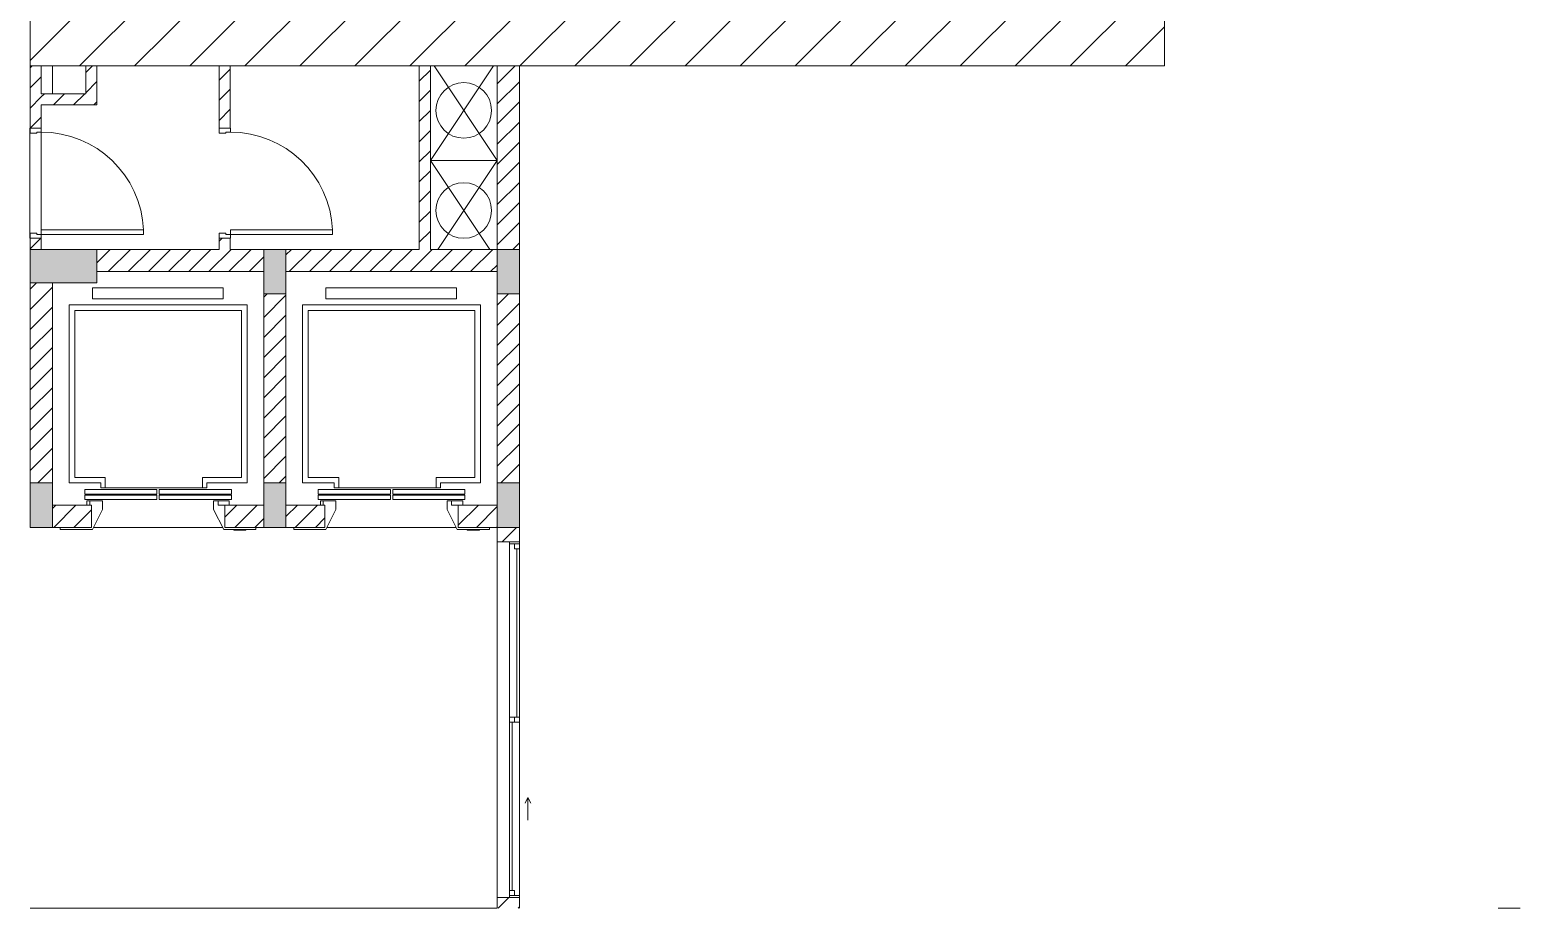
# Model space of a CAD drawing. Header units: millimetres. Extents: x 50254 to 245170, y 481 to 78637.
# Drawn here: x 162265 to 175668, y 45737 to 53637 of the extents above; entities that cross this region are included whole.
import ezdxf

# ---------------------------------------------------------------- set-up
doc = ezdxf.new("R2010")
doc.units = ezdxf.units.MM
for name, color, linetype, lineweight in [('0-2-1', 53, 'Continuous', 9), ('A-DETL-GENF-6', 20, 'Continuous', 9), ('A-DETL-GENF-7', 53, 'Continuous', 9), ('A-DETL-THIN-2', 151, 'Continuous', 9), ('A-DOOR-2-1', 53, 'Continuous', 9), ('A-DOOR-FRAM-2', 53, 'Continuous', 9), ('A-FLOR-1-1', 53, 'Continuous', 9), ('A-GLAZ-5', 53, 'Continuous', 9), ('A-WALL-1-1', 53, 'Continuous', 9), ('A-WALL-PATT-3', 53, 'Continuous', 9), ('A_1404_dwg-1', 53, 'Continuous', 9), ('S-COLS-1', 130, 'Continuous', 9), ('S-COLS-2-1', 53, 'Continuous', 9)]:
    doc.layers.add(name, color=color, linetype=linetype, lineweight=lineweight)
pattern_1 = [(45, (0, 0), (-90.50967, 90.50967), [])]

# ---------------------------------------------------------------- blocks, each defined once
blk = doc.blocks.new('A_1404_dwg_NCV_TKTC_KET CAU_rvt-1-TKTC_MB HOÀN THIỆN SÀN TẦNG 3-4-4819833-KeyPlan-CH1')
at = {"layer": 'S-COLS-1'}
for points in [[(45053, 51362), (45053, 51662), (44453, 51662), (44453, 51362), (44953, 51362)], [(46553, 51262), (46753, 51262), (46753, 51662), (46553, 51662), (46553, 51462)], [(48653, 51262), (48853, 51262), (48853, 51662), (48653, 51662), (48653, 51262)], [(44453, 49162), (44653, 49162), (44653, 49562), (44453, 49562), (44453, 49457)], [(46753, 49162), (46753, 49562), (46553, 49562), (46553, 49162)], [(48853, 49162), (48853, 49562), (48653, 49562), (48653, 49162)]]:
    blk.add_hatch(color=256, dxfattribs=at).paths.add_polyline_path(points)
at = {"layer": 'A-FLOR-1-1'}
blk.add_line((44653, 53062), (44653, 53312), dxfattribs=at)
at = {"layer": 'S-COLS-2-1', "flags": 128}
for points in [[(44453, 51662), (44453, 51362), (45053, 51362), (45053, 51662)], [(46753, 51662), (46553, 51662), (46553, 51262), (46753, 51262)], [(48853, 51662), (48653, 51662), (48653, 51262), (48853, 51262)], [(44453, 49162), (44653, 49162), (44653, 49562), (44453, 49562)], [(46753, 49562), (46553, 49562), (46553, 49162), (46753, 49162)], [(48653, 49162), (48853, 49162), (48853, 49562), (48653, 49562)]]:
    blk.add_lwpolyline(points, close=True, dxfattribs=at)
blk = doc.blocks.new('A_1404_dwg_1_FAMILY RVT - W01-WxH 1400x3200xmm-489780-TKTC_MB HOÀN THIỆN SÀN TẦNG 3-4-4819955-KeyPlan-CH1')
at = {"layer": 'A-GLAZ-5'}
for p, q in [((112053, 49018), (112142, 49018)), ((112119, 47460), (112119, 48974)), ((111976, 48136), (111976, 48339)), ((112053, 47415), (112053, 47460)), ((112097, 47460), (112097, 47415)), ((112075, 45901), (112075, 47415)), ((112053, 45856), (112142, 45856))]:
    blk.add_line(p, q, dxfattribs=at)
at = {"layer": 'A-GLAZ-5', "flags": 128}
for points in [[(112053, 45837), (112253, 45837), (112253, 49037), (112053, 49037), (112053, 45837), (112053, 45901)], [(112142, 47460), (112053, 47460), (112053, 49018), (112053, 49037)], [(112097, 49018), (112097, 48974), (112142, 48974)], [(112142, 45837), (112142, 45856), (112142, 47415), (112142, 47460), (112142, 48974), (112142, 49037)], [(111951, 48187), (111976, 48136), (112002, 48187)], [(112142, 47415), (112053, 47415), (112053, 45901), (112097, 45901), (112097, 45856)]]:
    blk.add_lwpolyline(points, dxfattribs=at)
blk = doc.blocks.new('A_1404_dwg_Thang may HIEN - Dài x Rộng - 2000x2000-2402764-TKTC_MB HOÀN THIỆN SÀN TẦNG 3-4-4819957-KeyPlan-CH1')
at = {"layer": 'A-DOOR-2-1', "flags": 128}
for points in [[(112612, 51317), (112612, 51217), (113787, 51217), (113787, 51317)], [(112688, 49562), (112403, 49562), (112403, 51162), (114003, 51162), (114003, 49562), (113643, 49562), (113643, 49517), (113603, 49517), (112728, 49517), (112688, 49517)], [(113193, 49462), (112543, 49462), (112543, 49502), (113193, 49502), (113193, 49462), (113193, 49502), (112543, 49502), (112543, 49462)], [(113213, 49502), (113213, 49462), (113863, 49462), (113863, 49502)], [(113213, 49462), (113863, 49462), (113863, 49502), (113213, 49502)], [(112323, 49162), (112323, 49142), (112613, 49142), (112703, 49322), (112703, 49402), (112588, 49402), (112588, 49362), (112603, 49362), (112603, 49162)], [(112543, 49452), (112543, 49412), (113193, 49412), (113193, 49452)], [(113193, 49412), (113193, 49452), (112543, 49452), (112543, 49412)], [(113213, 49412), (113213, 49452), (113863, 49452), (113863, 49412), (113213, 49412), (113213, 49452), (113863, 49452), (113863, 49412)], [(114083, 49162), (113803, 49162), (113803, 49362), (113743, 49362), (113743, 49402), (113703, 49402), (113703, 49322), (113793, 49142), (114083, 49142)]]:
    blk.add_lwpolyline(points, close=True, dxfattribs=at)
for points in [[(113603, 49517), (113603, 49612), (113953, 49612), (113953, 51112), (112453, 51112), (112453, 49612), (112728, 49612), (112728, 49517)], [(112588, 49402), (112563, 49402), (112563, 49362), (112588, 49362)], [(113803, 49362), (113843, 49362), (113843, 49402), (113743, 49402)], [(113883, 49142), (113883, 49138), (113993, 49138), (113993, 49142)]]:
    blk.add_lwpolyline(points, dxfattribs=at)
blk = doc.blocks.new('A_1404_dwg_FD_02 - FD_03 - FD_03-KY THUAT-900x2200mm-801878-TKTC_MB HOÀN THIỆN SÀN TẦNG 3-4-4819963-KeyPlan-CH1')
at = {"layer": 'A-DETL-GENF-7', "flags": 128}
blk.add_lwpolyline([(45473, 51797), (44553, 51797), (44553, 51837), (45473, 51837)], close=True, dxfattribs=at)
at = {"layer": 'A-DETL-GENF-7'}
blk.add_arc((44553, 51797), 920, 2.4919, 90, dxfattribs=at)
at = {"layer": 'A-DOOR-FRAM-2', "flags": 128}
for points in [[(44513, 52717), (44553, 52717), (44553, 52752), (44453, 52752), (44453, 52707), (44513, 52707)], [(44513, 51797), (44513, 51807), (44453, 51807), (44453, 51762), (44553, 51762), (44553, 51797)]]:
    blk.add_lwpolyline(points, close=True, dxfattribs=at)
blk = doc.blocks.new('A_1404_dwg-4819832-KeyPlan-CH1')
at = {"layer": 'A-WALL-PATT-3'}
h = blk.add_hatch(dxfattribs=at)
h.set_pattern_fill('FP_22', color=256, style=0, pattern_type=2)
h.set_pattern_definition(pattern_1)
h.paths.add_polyline_path([(44553, 51662), (44553, 51762), (44453, 51762), (44453, 51662)])
h.paths.add_polyline_path([(44453, 52752), (44553, 52752), (44553, 53312), (44453, 53312), (44453, 52962)])
h = blk.add_hatch(dxfattribs=at)
h.set_pattern_fill('FP_22', color=256, style=0, pattern_type=2)
h.set_pattern_definition(pattern_1)
h.paths.add_polyline_path([(45053, 52962), (45053, 53312), (44953, 53312), (44953, 52962), (45053, 52962)])
h = blk.add_hatch(dxfattribs=at)
h.set_pattern_fill('FP_22', color=256, style=0, pattern_type=2)
h.set_pattern_definition(pattern_1)
h.paths.add_polyline_path([(46252, 51662), (46252, 51762), (46152, 51762), (46152, 51662)])
h.paths.add_polyline_path([(46252, 52752), (46252, 53312), (46152, 53312), (46152, 52752)])
h = blk.add_hatch(dxfattribs=at)
h.set_pattern_fill('FP_22', color=256, style=0, pattern_type=2)
h.set_pattern_definition(pattern_1)
h.paths.add_polyline_path([(48052, 51662), (48052, 53312), (47952, 53312), (47952, 51662)])
h = blk.add_hatch(dxfattribs=at)
h.set_pattern_fill('FP_22', color=256, style=0, pattern_type=2)
h.set_pattern_definition(pattern_1)
h.paths.add_polyline_path([(48853, 51662), (48853, 51662), (48853, 53312), (48653, 53312), (48653, 51662)])
h = blk.add_hatch(dxfattribs=at)
h.set_pattern_fill('FP_22', color=256, style=0, pattern_type=2)
h.set_pattern_definition(pattern_1)
h.paths.add_polyline_path([(44953, 52962), (44953, 53062), (44553, 53062), (44553, 52962), (44653, 52962)])
h = blk.add_hatch(dxfattribs=at)
h.set_pattern_fill('FP_22', color=256, style=0, pattern_type=2)
h.set_pattern_definition(pattern_1)
h.paths.add_polyline_path([(46553, 51462), (46553, 51662), (45053, 51662), (45053, 51462), (46252, 51462)])
h = blk.add_hatch(dxfattribs=at)
h.set_pattern_fill('FP_22', color=256, style=0, pattern_type=2)
h.set_pattern_definition(pattern_1)
h.paths.add_polyline_path([(48052, 51462), (48653, 51462), (48653, 51662), (46753, 51662), (46753, 51462), (47952, 51462)])
h = blk.add_hatch(dxfattribs=at)
h.set_pattern_fill('FP_22', color=256, style=0, pattern_type=2)
h.set_pattern_definition(pattern_1)
h.paths.add_polyline_path([(44653, 49562), (44653, 51362), (44453, 51362), (44453, 49562)])
h = blk.add_hatch(dxfattribs=at)
h.set_pattern_fill('FP_22', color=256, style=0, pattern_type=2)
h.set_pattern_definition(pattern_1)
h.paths.add_polyline_path([(46553, 49562), (46753, 49562), (46753, 51262), (46553, 51262)])
h = blk.add_hatch(dxfattribs=at)
h.set_pattern_fill('FP_22', color=256, style=0, pattern_type=2)
h.set_pattern_definition(pattern_1)
h.paths.add_polyline_path([(48653, 49562), (48853, 49562), (48853, 51262), (48653, 51262)])
h = blk.add_hatch(dxfattribs=at)
h.set_pattern_fill('FP_22', color=256, style=0, pattern_type=2)
h.set_pattern_definition(pattern_1)
h.paths.add_polyline_path([(46203, 49162), (46553, 49162), (46553, 49362), (46203, 49362)])
h.paths.add_polyline_path([(44653, 49162), (45003, 49162), (45003, 49362), (44653, 49362)])
h = blk.add_hatch(dxfattribs=at)
h.set_pattern_fill('FP_22', color=256, style=0, pattern_type=2)
h.set_pattern_definition(pattern_1)
h.paths.add_polyline_path([(47103, 49162), (47103, 49362), (46753, 49362), (46753, 49162)])
h.paths.add_polyline_path([(48303, 49162), (48653, 49162), (48653, 49362), (48303, 49362)])
h = blk.add_hatch(dxfattribs=at)
h.set_pattern_fill('FP_22', color=256, style=0, pattern_type=2)
h.set_pattern_definition(pattern_1)
h.paths.add_polyline_path([(48653, 45737), (48853, 45737), (48853, 45832), (48653, 45832), (48653, 45737)])
h.paths.add_polyline_path([(48653, 49032), (48853, 49032), (48853, 49162), (48653, 49162), (48653, 49032)])
at = {"layer": '0-2-1'}
for p, q in [((48053, 52462), (48619, 53312)), ((48086, 53312), (48652, 52462)), ((48053, 52462), (48652, 52462))]:
    blk.add_line(p, q, dxfattribs=at)
at = {"layer": '0-2-1', "flags": 128}
for points in [[(48652, 53312), (48652, 52462), (48053, 52462), (48053, 53312)], [(48053, 51662), (48053, 52462), (48586, 51662)], [(48119, 51662), (48652, 52462), (48652, 51662)]]:
    blk.add_lwpolyline(points, dxfattribs=at)
at = {"layer": '0-2-1'}
for centre in [(48352, 52912), (48352, 52012)]:
    blk.add_circle(centre, 250, dxfattribs=at)
at = {"layer": 'A-FLOR-1-1'}
for p, q in [((44653, 53062), (44653, 53312)), ((46553, 51462), (46553, 51437)), ((46183, 49162), (45023, 49162)), ((48283, 49162), (47123, 49162))]:
    blk.add_line(p, q, dxfattribs=at)
at = {"layer": 'A-FLOR-1-1', "flags": 128}
for points in [[(48653, 52462), (48053, 52462), (48053, 53312)], [(44453, 52752), (44450, 52752), (44450, 51762), (44453, 51762)], [(48053, 51662), (48053, 52462), (48653, 52462)]]:
    blk.add_lwpolyline(points, dxfattribs=at)
blk.add_lwpolyline([(44553, 52717), (44553, 51797)], close=True, dxfattribs=at)
at = {"layer": 'A-WALL-1-1'}
for p, q in [((45053, 52962), (45053, 53312)), ((48653, 51662), (48653, 53312)), ((48853, 53312), (48853, 51662)), ((44453, 51762), (44453, 51662)), ((44453, 51662), (44553, 51662)), ((45053, 51662), (45053, 51462)), ((46553, 51462), (46553, 51662)), ((46753, 51662), (46753, 51462)), ((48653, 51462), (48653, 51662)), ((48853, 51662), (48653, 51662)), ((44653, 51362), (44453, 51362)), ((44453, 51362), (44453, 49562)), ((44653, 49562), (44653, 51362)), ((45053, 51462), (46553, 51462)), ((46753, 51462), (48653, 51462)), ((46753, 51262), (46553, 51262)), ((46553, 51262), (46553, 49562)), ((46753, 49562), (46753, 51262)), ((48853, 51262), (48653, 51262)), ((48653, 51262), (48653, 49562)), ((48853, 49562), (48853, 51262)), ((44453, 49562), (44653, 49562)), ((46553, 49562), (46753, 49562)), ((48653, 49562), (48853, 49562)), ((44653, 49362), (44653, 49162)), ((44988, 49362), (44653, 49362)), ((46553, 49362), (46203, 49362)), ((46553, 49162), (46553, 49362)), ((46753, 49362), (46753, 49162)), ((47088, 49362), (46753, 49362)), ((48653, 49362), (48303, 49362)), ((48653, 49162), (48653, 49362)), ((44653, 49162), (44723, 49162)), ((46483, 49162), (46553, 49162)), ((46753, 49162), (46823, 49162)), ((48653, 49162), (48583, 49162)), ((48653, 49032), (48653, 49162)), ((48853, 49162), (48653, 49162)), ((48853, 49032), (48853, 49162)), ((48853, 45737), (48853, 45832)), ((57853, 45737), (57653, 45737))]:
    blk.add_line(p, q, dxfattribs=at)
at = {"layer": 'A-WALL-1-1', "flags": 128}
for points in [[(44453, 53312), (44453, 52752), (44553, 52752), (44553, 52962), (45053, 52962)], [(44953, 53312), (44953, 53062), (44553, 53062), (44553, 53312)], [(46152, 53312), (46152, 52752), (46252, 52752), (46252, 53312)], [(47952, 53312), (47952, 51662), (46753, 51662)], [(48653, 51662), (48052, 51662), (48052, 53312)], [(44553, 51662), (44553, 51762), (44453, 51762)], [(46152, 51762), (46152, 51662), (45053, 51662)], [(46553, 51662), (46252, 51662), (46252, 51762), (46152, 51762)], [(48653, 45832), (48653, 45737), (44453, 45737)]]:
    blk.add_lwpolyline(points, dxfattribs=at)
for name, p in [('A_1404_dwg_NCV_TKTC_KET CAU_rvt-1-TKTC_MB HOÀN THIỆN SÀN TẦNG 3-4-4819833-KeyPlan-CH1', (0, 0)), ('A_1404_dwg_FD_02 - FD_03 - FD_03-KY THUAT-900x2200mm-801878-TKTC_MB HOÀN THIỆN SÀN TẦNG 3-4-4819963-KeyPlan-CH1', (0, 0)), ('A_1404_dwg_FD_02 - FD_03 - FD_03-KY THUAT-900x2200mm-801878-TKTC_MB HOÀN THIỆN SÀN TẦNG 3-4-4819963-KeyPlan-CH1', (1700, 0)), ('A_1404_dwg_Thang may HIEN - Dài x Rộng - 2000x2000-2402764-TKTC_MB HOÀN THIỆN SÀN TẦNG 3-4-4819957-KeyPlan-CH1', (-67600, 0)), ('A_1404_dwg_Thang may HIEN - Dài x Rộng - 2000x2000-2402764-TKTC_MB HOÀN THIỆN SÀN TẦNG 3-4-4819957-KeyPlan-CH1', (-65500, 0))]:
    blk.add_blockref(name, p)
at = {"rotation": 180}
blk.add_blockref('A_1404_dwg_1_FAMILY RVT - W01-WxH 1400x3200xmm-489780-TKTC_MB HOÀN THIỆN SÀN TẦNG 3-4-4819955-KeyPlan-CH1', (160905, 94869), dxfattribs=at)

msp = doc.modelspace()

# ---------------------------------------------------------------- hatches: boundary and pattern name
at = {"layer": 'A-DETL-GENF-6'}
h = msp.add_hatch(dxfattribs=at)
h.set_pattern_fill('FP_23', color=256, style=0, pattern_type=2)
h.set_pattern_definition([(45, (117815.8, 0), (-247.4874, 247.4874), [])])
h.paths.add_polyline_path([(229068.4, 23336.9), (229258.4, 23336.9), (229258.4, 24536.9), (234268.4, 24536.9), (234268.4, 33536.9), (226078.4, 33536.9), (226078.4, 23336.9), (229058.4, 23336.9)])
h.paths.add_polyline_path([(221068.4, 23336.9), (221068.4, 23336.9), (221068.4, 24536.9), (225858.4, 24536.9), (225858.4, 33536.9), (217888.4, 33536.9), (217888.4, 24536.9), (217793.4, 24536.9), (217793.4, 23336.9), (220868.4, 23336.9)])
h.paths.add_polyline_path([(212668.4, 23336.9), (212943.3, 23336.9), (212943.3, 24536.9), (217658.4, 24537.4), (217658.4, 33536.9), (209533.3, 33536.9), (209533.3, 24536.9), (209468.3, 24536.5), (209468.4, 23336.9), (212668.3, 23336.9)])
h.paths.add_polyline_path([(186539.4, 23336.9), (187068.4, 23336.9), (187068.4, 24536.9), (187003.4, 24537.4), (187003.4, 33536.9), (178583.4, 33536.9), (178583.4, 24536.9), (183593.4, 24536.9), (183593.4, 23336.9), (183868.4, 23336.9)])
h.paths.add_polyline_path([(170368.4, 23336.9), (170753.4, 23336.9), (170753.4, 24536.9), (170688.4, 24536.9), (170688.4, 33536.9), (162268.4, 33536.9), (162268.4, 24536.9), (167278.4, 24536.9), (167278.4, 23336.9), (170143.4, 23336.9)])
h.paths.add_polyline_path([(225968.4, 53311.9), (234268.4, 53311.9), (234268.3, 61911.9), (225268.4, 61911.9), (225268.4, 56835.3), (224068.4, 56833.3), (224068.4, 53311.9), (225478.4, 53311.9)])
h.paths.add_polyline_path([(165768.3, 53311.9), (172468.4, 53311.9), (172468.4, 56835.3), (171268.4, 56835.3), (171268.3, 61911.9), (162268.4, 61911.9), (162268.4, 53311.9), (164568.4, 53311.9)])

# ---------------------------------------------------------------- linework, layer by layer
at = {"layer": 'A-DETL-THIN-2'}
for p, q in [((162268.4, 61911.9), (162268.4, 53311.9)), ((172468.4, 53311.9), (172468.4, 56835.3)), ((162268.4, 53311.9), (172468.4, 53311.9))]:
    msp.add_line(p, q, dxfattribs=at)

# ---------------------------------------------------------------- block references
at = {"layer": 'A_1404_dwg-1'}
msp.add_blockref('A_1404_dwg-4819832-KeyPlan-CH1', (117815.8, 0), dxfattribs=at)

doc.saveas('drawing.dxf')
